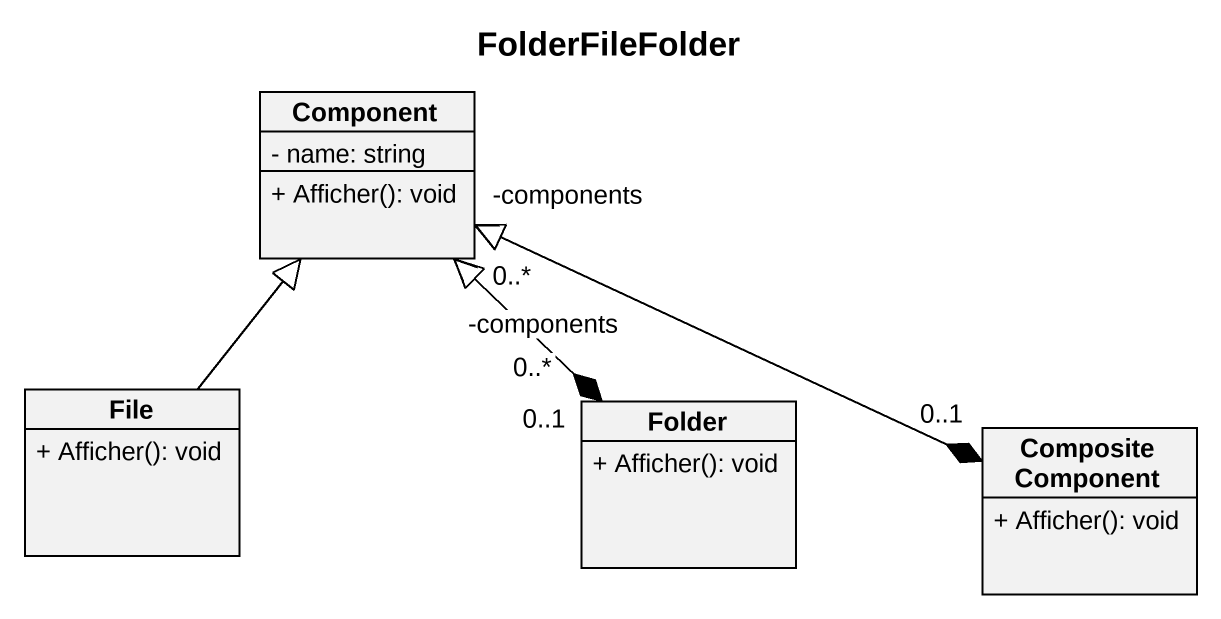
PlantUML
@startuml
title FolderFileFolder
hide circle
hide empty members
skinparam classAttributeIconSize 0
class "Component" as Component_ {
  - name: string
  + Afficher(): void
}
class "File" as File_ {
  + Afficher(): void
}
class "Folder" as Folder_ {
  + Afficher(): void
}
class CompositeComponent {
  + Afficher(): void
}
Component_ "-components\n0..*" <--* "0..1" Folder_
Component_ "-components\n0..*" <-right-* "0..1" CompositeComponent
File_ -up-|> Component_
Folder_ -up-|> Component_
CompositeComponent -left-|> Component_
@enduml
